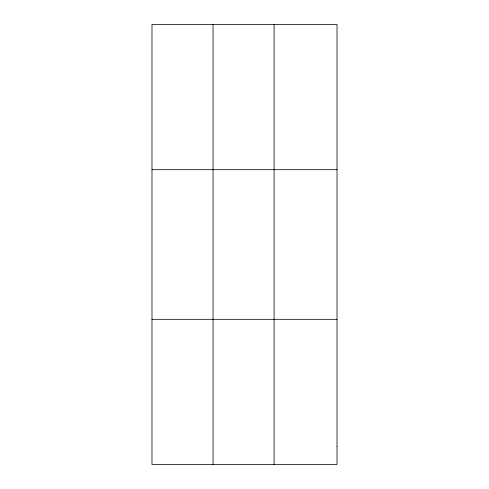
<?xml version="1.0" encoding="UTF-8"?>
<svg xmlns="http://www.w3.org/2000/svg" width="489" height="489" viewBox="0 0 489 489"><rect width="100%" height="100%" fill="white"/><g stroke="black" fill="none" stroke-linecap="round" stroke-linejoin="round"><path stroke-width="0.73" d="M213.045 24.45L213.045 464.55M274.103 24.45L274.103 464.55M151.987 169.683L337.013 169.683M151.987 319.317L337.013 319.317M337.013 446.396L337.013 464.55L151.987 464.55L151.987 24.45L337.013 24.45L337.013 446.396"/></g></svg>
